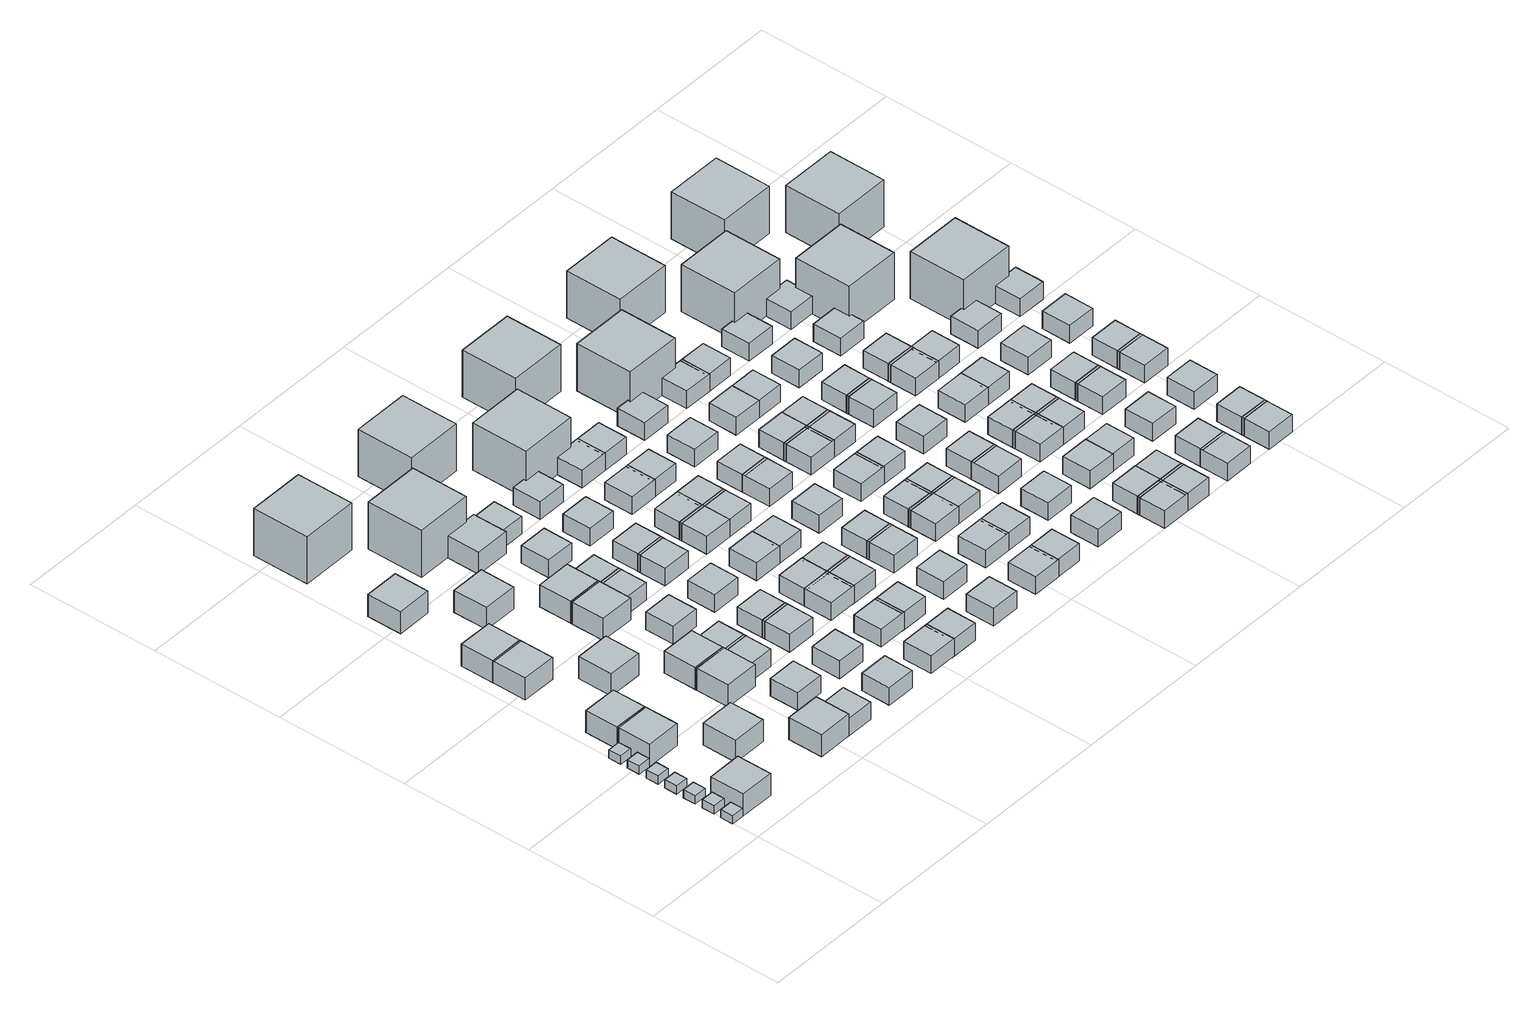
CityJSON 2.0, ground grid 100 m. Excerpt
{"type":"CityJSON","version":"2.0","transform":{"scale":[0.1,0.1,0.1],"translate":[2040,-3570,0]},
"CityObjects":{
"object1":{"type":"GenericCityObject","geometry":[{"type":"Solid","lod":"1","boundaries":[[[[0,1,2,3]],[[4,5,1,0]],[[5,6,2,1]],[[6,7,3,2]],[[7,4,0,3]],[[7,6,5,4]]]]}]},
"object2":{"type":"GenericCityObject","geometry":[{"type":"Solid","lod":"1","boundaries":[[[[8,9,10,11]],[[12,13,9,8]],[[13,14,10,9]],[[14,15,11,10]],[[15,12,8,11]],[[15,14,13,12]]]]}]},
"object3":{"type":"GenericCityObject","geometry":[{"type":"Solid","lod":"1","boundaries":[[[[16,17,18,19]],[[20,21,17,16]],[[21,22,18,17]],[[22,23,19,18]],[[23,20,16,19]],[[23,22,21,20]]]]}]},
"object4":{"type":"GenericCityObject","geometry":[{"type":"Solid","lod":"1","boundaries":[[[[24,25,26,27]],[[28,29,25,24]],[[29,30,26,25]],[[30,31,27,26]],[[31,28,24,27]],[[31,30,29,28]]]]}]},
"object5":{"type":"GenericCityObject","geometry":[{"type":"Solid","lod":"1","boundaries":[[[[32,33,34,35]],[[36,37,33,32]],[[37,38,34,33]],[[38,39,35,34]],[[39,36,32,35]],[[39,38,37,36]]]]}]},
"object6":{"type":"GenericCityObject","geometry":[{"type":"Solid","lod":"1","boundaries":[[[[40,41,42,43]],[[44,45,41,40]],[[45,46,42,41]],[[46,47,43,42]],[[47,44,40,43]],[[47,46,45,44]]]]}]},
"object7":{"type":"GenericCityObject","geometry":[{"type":"Solid","lod":"1","boundaries":[[[[48,49,50,51]],[[52,53,49,48]],[[53,54,50,49]],[[54,55,51,50]],[[55,52,48,51]],[[55,54,53,52]]]]}]},
"object8":{"type":"GenericCityObject","geometry":[{"type":"Solid","lod":"1","boundaries":[[[[56,57,58,59]],[[60,61,57,56]],[[61,62,58,57]],[[62,63,59,58]],[[63,60,56,59]],[[63,62,61,60]]]]}]},
"object9":{"type":"GenericCityObject","geometry":[{"type":"Solid","lod":"1","boundaries":[[[[64,65,66,67]],[[68,69,65,64]],[[69,70,66,65]],[[70,71,67,66]],[[71,68,64,67]],[[71,70,69,68]]]]}]},
"object10":{"type":"GenericCityObject","geometry":[{"type":"Solid","lod":"1","boundaries":[[[[72,73,74,75]],[[76,77,73,72]],[[77,78,74,73]],[[78,79,75,74]],[[79,76,72,75]],[[79,78,77,76]]]]}]},
"object11":{"type":"GenericCityObject","geometry":[{"type":"Solid","lod":"1","boundaries":[[[[80,81,82,83]],[[84,85,81,80]],[[85,86,82,81]],[[86,87,83,82]],[[87,84,80,83]],[[87,86,85,84]]]]}]},
"object12":{"type":"GenericCityObject","geometry":[{"type":"Solid","lod":"1","boundaries":[[[[88,89,90,91]],[[92,93,89,88]],[[93,94,90,89]],[[94,95,91,90]],[[95,92,88,91]],[[95,94,93,92]]]]}]},
"object13":{"type":"GenericCityObject","geometry":[{"type":"Solid","lod":"1","boundaries":[[[[96,97,98,99]],[[100,101,97,96]],[[101,102,98,97]],[[102,103,99,98]],[[103,100,96,99]],[[103,102,101,100]]]]}]},
"object14":{"type":"GenericCityObject","geometry":[{"type":"Solid","lod":"1","boundaries":[[[[104,105,106,107]],[[108,109,105,104]],[[109,110,106,105]],[[110,111,107,106]],[[111,108,104,107]],[[111,110,109,108]]]]}]},
"object15":{"type":"GenericCityObject","geometry":[{"type":"Solid","lod":"1","boundaries":[[[[112,113,114,115]],[[116,117,113,112]],[[117,118,114,113]],[[118,119,115,114]],[[119,116,112,115]],[[119,118,117,116]]]]}]},
"object16":{"type":"GenericCityObject","geometry":[{"type":"Solid","lod":"1","boundaries":[[[[120,121,122,123]],[[124,125,121,120]],[[125,126,122,121]],[[126,127,123,122]],[[127,124,120,123]],[[127,126,125,124]]]]}]},
"object17":{"type":"GenericCityObject","geometry":[{"type":"Solid","lod":"1","boundaries":[[[[128,129,130,131]],[[132,133,129,128]],[[133,134,130,129]],[[134,135,131,130]],[[135,132,128,131]],[[135,134,133,132]]]]}]},
"object18":{"type":"GenericCityObject","geometry":[{"type":"Solid","lod":"1","boundaries":[[[[136,137,138,139]],[[140,141,137,136]],[[141,142,138,137]],[[142,143,139,138]],[[143,140,136,139]],[[143,142,141,140]]]]}]},
"object19":{"type":"GenericCityObject","geometry":[{"type":"Solid","lod":"1","boundaries":[[[[144,145,146,147]],[[148,149,145,144]],[[149,150,146,145]],[[150,151,147,146]],[[151,148,144,147]],[[151,150,149,148]]]]}]},
"object20":{"type":"GenericCityObject","geometry":[{"type":"Solid","lod":"1","boundaries":[[[[152,153,154,155]],[[156,157,153,152]],[[157,158,154,153]],[[158,159,155,154]],[[159,156,152,155]],[[159,158,157,156]]]]}]},
"object21":{"type":"GenericCityObject","geometry":[{"type":"Solid","lod":"1","boundaries":[[[[160,161,162,163]],[[164,165,161,160]],[[165,166,162,161]],[[166,167,163,162]],[[167,164,160,163]],[[167,166,165,164]]]]}]},
"object22":{"type":"GenericCityObject","geometry":[{"type":"Solid","lod":"1","boundaries":[[[[168,169,170,171]],[[172,173,169,168]],[[173,174,170,169]],[[174,175,171,170]],[[175,172,168,171]],[[175,174,173,172]]]]}]},
"object23":{"type":"GenericCityObject","geometry":[{"type":"Solid","lod":"1","boundaries":[[[[176,177,178,179]],[[180,181,177,176]],[[181,182,178,177]],[[182,183,179,178]],[[183,180,176,179]],[[183,182,181,180]]]]}]},
"object24":{"type":"GenericCityObject","geometry":[{"type":"Solid","lod":"1","boundaries":[[[[184,185,186,187]],[[188,189,185,184]],[[189,190,186,185]],[[190,191,187,186]],[[191,188,184,187]],[[191,190,189,188]]]]}]},
"object25":{"type":"GenericCityObject","geometry":[{"type":"Solid","lod":"1","boundaries":[[[[192,193,194,195]],[[196,197,193,192]],[[197,198,194,193]],[[198,199,195,194]],[[199,196,192,195]],[[199,198,197,196]]]]}]},
"object26":{"type":"GenericCityObject","geometry":[{"type":"Solid","lod":"1","boundaries":[[[[200,201,202,203]],[[204,205,201,200]],[[205,206,202,201]],[[206,207,203,202]],[[207,204,200,203]],[[207,206,205,204]]]]}]},
"object27":{"type":"GenericCityObject","geometry":[{"type":"Solid","lod":"1","boundaries":[[[[208,209,210,211]],[[212,213,209,208]],[[213,214,210,209]],[[214,215,211,210]],[[215,212,208,211]],[[215,214,213,212]]]]}]},
"object28":{"type":"GenericCityObject","geometry":[{"type":"Solid","lod":"1","boundaries":[[[[216,217,218,219]],[[220,221,217,216]],[[221,222,218,217]],[[222,223,219,218]],[[223,220,216,219]],[[223,222,221,220]]]]}]},
"object29":{"type":"GenericCityObject","geometry":[{"type":"Solid","lod":"1","boundaries":[[[[224,225,226,227]],[[228,229,225,224]],[[229,230,226,225]],[[230,231,227,226]],[[231,228,224,227]],[[231,230,229,228]]]]}]},
"object30":{"type":"GenericCityObject","geometry":[{"type":"Solid","lod":"1","boundaries":[[[[232,233,234,235]],[[236,237,233,232]],[[237,238,234,233]],[[238,239,235,234]],[[239,236,232,235]],[[239,238,237,236]]]]}]},
"object31":{"type":"GenericCityObject","geometry":[{"type":"Solid","lod":"1","boundaries":[[[[240,241,242,243]],[[244,245,241,240]],[[245,246,242,241]],[[246,247,243,242]],[[247,244,240,243]],[[247,246,245,244]]]]}]},
"object32":{"type":"GenericCityObject","geometry":[{"type":"Solid","lod":"1","boundaries":[[[[248,249,250,251]],[[252,253,249,248]],[[253,254,250,249]],[[254,255,251,250]],[[255,252,248,251]],[[255,254,253,252]]]]}]},
"object33":{"type":"GenericCityObject","geometry":[{"type":"Solid","lod":"1","boundaries":[[[[256,257,258,259]],[[260,261,257,256]],[[261,262,258,257]],[[262,263,259,258]],[[263,260,256,259]],[[263,262,261,260]]]]}]},
"object34":{"type":"GenericCityObject","geometry":[{"type":"Solid","lod":"1","boundaries":[[[[264,265,266,267]],[[268,269,265,264]],[[269,270,266,265]],[[270,271,267,266]],[[271,268,264,267]],[[271,270,269,268]]]]}]},
"object35":{"type":"GenericCityObject","geometry":[{"type":"Solid","lod":"1","boundaries":[[[[272,273,274,275]],[[276,277,273,272]],[[277,278,274,273]],[[278,279,275,274]],[[279,276,272,275]],[[279,278,277,276]]]]}]},
"object36":{"type":"GenericCityObject","geometry":[{"type":"Solid","lod":"1","boundaries":[[[[280,281,282,283]],[[284,285,281,280]],[[285,286,282,281]],[[286,287,283,282]],[[287,284,280,283]],[[287,286,285,284]]]]}]},
"object37":{"type":"GenericCityObject","geometry":[{"type":"Solid","lod":"1","boundaries":[[[[288,289,290,291]],[[292,293,289,288]],[[293,294,290,289]],[[294,295,291,290]],[[295,292,288,291]],[[295,294,293,292]]]]}]},
"object38":{"type":"GenericCityObject","geometry":[{"type":"Solid","lod":"1","boundaries":[[[[296,297,298,299]],[[300,301,297,296]],[[301,302,298,297]],[[302,303,299,298]],[[303,300,296,299]],[[303,302,301,300]]]]}]},
"object39":{"type":"GenericCityObject","geometry":[{"type":"Solid","lod":"1","boundaries":[[[[304,305,306,307]],[[308,309,305,304]],[[309,310,306,305]],[[310,311,307,306]],[[311,308,304,307]],[[311,310,309,308]]]]}]},
"object40":{"type":"GenericCityObject","geometry":[{"type":"Solid","lod":"1","boundaries":[[[[312,313,314,315]],[[316,317,313,312]],[[317,318,314,313]],[[318,319,315,314]],[[319,316,312,315]],[[319,318,317,316]]]]}]},
"object41":{"type":"GenericCityObject","geometry":[{"type":"Solid","lod":"1","boundaries":[[[[320,321,322,323]],[[324,325,321,320]],[[325,326,322,321]],[[326,327,323,322]],[[327,324,320,323]],[[327,326,325,324]]]]}]},
"object42":{"type":"GenericCityObject","geometry":[{"type":"Solid","lod":"1","boundaries":[[[[328,329,330,331]],[[332,333,329,328]],[[333,334,330,329]],[[334,335,331,330]],[[335,332,328,331]],[[335,334,333,332]]]]}]},
"object43":{"type":"GenericCityObject","geometry":[{"type":"Solid","lod":"1","boundaries":[[[[336,337,338,339]],[[340,341,337,336]],[[341,342,338,337]],[[342,343,339,338]],[[343,340,336,339]],[[343,342,341,340]]]]}]},
"object44":{"type":"GenericCityObject","geometry":[{"type":"Solid","lod":"1","boundaries":[[[[344,345,346,347]],[[348,349,345,344]],[[349,350,346,345]],[[350,351,347,346]],[[351,348,344,347]],[[351,350,349,348]]]]}]},
"object45":{"type":"GenericCityObject","geometry":[{"type":"Solid","lod":"1","boundaries":[[[[352,353,354,355]],[[356,357,353,352]],[[357,358,354,353]],[[358,359,355,354]],[[359,356,352,355]],[[359,358,357,356]]]]}]},
"object46":{"type":"GenericCityObject","geometry":[{"type":"Solid","lod":"1","boundaries":[[[[360,361,362,363]],[[364,365,361,360]],[[365,366,362,361]],[[366,367,363,362]],[[367,364,360,363]],[[367,366,365,364]]]]}]},
"object47":{"type":"GenericCityObject","geometry":[{"type":"Solid","lod":"1","boundaries":[[[[368,369,370,371]],[[372,373,369,368]],[[373,374,370,369]],[[374,375,371,370]],[[375,372,368,371]],[[375,374,373,372]]]]}]},
"object48":{"type":"GenericCityObject","geometry":[{"type":"Solid","lod":"1","boundaries":[[[[376,377,378,379]],[[380,381,377,376]],[[381,382,378,377]],[[382,383,379,378]],[[383,380,376,379]],[[383,382,381,380]]]]}]},
"object49":{"type":"GenericCityObject","geometry":[{"type":"Solid","lod":"1","boundaries":[[[[384,385,386,387]],[[388,389,385,384]],[[389,390,386,385]],[[390,391,387,386]],[[391,388,384,387]],[[391,390,389,388]]]]}]},
"object50":{"type":"GenericCityObject","geometry":[{"type":"Solid","lod":"1","boundaries":[[[[392,393,394,395]],[[396,397,393,392]],[[397,398,394,393]],[[398,399,395,394]],[[399,396,392,395]],[[399,398,397,396]]]]}]},
"object51":{"type":"GenericCityObject","geometry":[{"type":"Solid","lod":"1","boundaries":[[[[400,401,402,403]],[[404,405,401,400]],[[405,406,402,401]],[[406,407,403,402]],[[407,404,400,403]],[[407,406,405,404]]]]}]},
"object52":{"type":"GenericCityObject","geometry":[{"type":"Solid","lod":"1","boundaries":[[[[408,409,410,411]],[[412,413,409,408]],[[413,414,410,409]],[[414,415,411,410]],[[415,412,408,411]],[[415,414,413,412]]]]}]},
"object53":{"type":"GenericCityObject","geometry":[{"type":"Solid","lod":"1","boundaries":[[[[416,417,418,419]],[[420,421,417,416]],[[421,422,418,417]],[[422,423,419,418]],[[423,420,416,419]],[[423,422,421,420]]]]}]},
"object54":{"type":"GenericCityObject","geometry":[{"type":"Solid","lod":"1","boundaries":[[[[424,425,426,427]],[[428,429,425,424]],[[429,430,426,425]],[[430,431,427,426]],[[431,428,424,427]],[[431,430,429,428]]]]}]},
"object55":{"type":"GenericCityObject","geometry":[{"type":"Solid","lod":"1","boundaries":[[[[432,433,434,435]],[[436,437,433,432]],[[437,438,434,433]],[[438,439,435,434]],[[439,436,432,435]],[[439,438,437,436]]]]}]},
"object56":{"type":"GenericCityObject","geometry":[{"type":"Solid","lod":"1","boundaries":[[[[440,441,442,443]],[[444,445,441,440]],[[445,446,442,441]],[[446,447,443,442]],[[447,444,440,443]],[[447,446,445,444]]]]}]},
"object57":{"type":"GenericCityObject","geometry":[{"type":"Solid","lod":"1","boundaries":[[[[448,449,450,451]],[[452,453,449,448]],[[453,454,450,449]],[[454,455,451,450]],[[455,452,448,451]],[[455,454,453,452]]]]}]},
"object58":{"type":"GenericCityObject","geometry":[{"type":"Solid","lod":"1","boundaries":[[[[456,457,458,459]],[[460,461,457,456]],[[461,462,458,457]],[[462,463,459,458]],[[463,460,456,459]],[[463,462,461,460]]]]}]},
"object59":{"type":"GenericCityObject","geometry":[{"type":"Solid","lod":"1","boundaries":[[[[464,465,466,467]],[[468,469,465,464]],[[469,470,466,465]],[[470,471,467,466]],[[471,468,464,467]],[[471,470,469,468]]]]}]},
"object60":{"type":"GenericCityObject","geometry":[{"type":"Solid","lod":"1","boundaries":[[[[472,473,474,475]],[[476,477,473,472]],[[477,478,474,473]],[[478,479,475,474]],[[479,476,472,475]],[[479,478,477,476]]]]}]},
"object61":{"type":"GenericCityObject","geometry":[{"type":"Solid","lod":"1","boundaries":[[[[480,481,482,483]],[[484,485,481,480]],[[485,486,482,481]],[[486,487,483,482]],[[487,484,480,483]],[[487,486,485,484]]]]}]},
"object62":{"type":"GenericCityObject","geometry":[{"type":"Solid","lod":"1","boundaries":[[[[488,489,490,491]],[[492,493,489,488]],[[493,494,490,489]],[[494,495,491,490]],[[495,492,488,491]],[[495,494,493,492]]]]}]},
"object63":{"type":"GenericCityObject","geometry":[{"type":"Solid","lod":"1","boundaries":[[[[496,497,498,499]],[[500,501,497,496]],[[501,502,498,497]],[[502,503,499,498]],[[503,500,496,499]],[[503,502,501,500]]]]}]},
"object64":{"type":"GenericCityObject","geometry":[{"type":"Solid","lod":"1","boundaries":[[[[504,505,506,507]],[[508,509,505,504]],[[509,510,506,505]],[[510,511,507,506]],[[511,508,504,507]],[[511,510,509,508]]]]}]},
"object65":{"type":"GenericCityObject","geometry":[{"type":"Solid","lod":"1","boundaries":[[[[512,513,514,515]],[[516,517,513,512]],[[517,518,514,513]],[[518,519,515,514]],[[519,516,512,515]],[[519,518,517,516]]]]}]},
"object66":{"type":"GenericCityObject","geometry":[{"type":"Solid","lod":"1","boundaries":[[[[520,521,522,523]],[[524,525,521,520]],[[525,526,522,521]],[[526,527,523,522]],[[527,524,520,523]],[[527,526,525,524]]]]}]},
"object67":{"type":"GenericCityObject","geometry":[{"type":"Solid","lod":"1","boundaries":[[[[528,529,530,531]],[[532,533,529,528]],[[533,534,530,529]],[[534,535,531,530]],[[535,532,528,531]],[[535,534,533,532]]]]}]},
"object68":{"type":"GenericCityObject","geometry":[{"type":"Solid","lod":"1","boundaries":[[[[536,537,538,539]],[[540,541,537,536]],[[541,542,538,537]],[[542,543,539,538]],[[543,540,536,539]],[[543,542,541,540]]]]}]},
"object69":{"type":"GenericCityObject","geometry":[{"type":"Solid","lod":"1","boundaries":[[[[544,545,546,547]],[[548,549,545,544]],[[549,550,546,545]],[[550,551,547,546]],[[551,548,544,547]],[[551,550,549,548]]]]}]},
"object70":{"type":"GenericCityObject","geometry":[{"type":"Solid","lod":"1","boundaries":[[[[552,553,554,555]],[[556,557,553,552]],[[557,558,554,553]],[[558,559,555,554]],[[559,556,552,555]],[[559,558,557,556]]]]}]},
"object71":{"type":"GenericCityObject","geometry":[{"type":"Solid","lod":"1","boundaries":[[[[560,561,562,563]],[[564,565,561,560]],[[565,566,562,561]],[[566,567,563,562]],[[567,564,560,563]],[[567,566,565,564]]]]}]},
"object72":{"type":"GenericCityObject","geometry":[{"type":"Solid","lod":"1","boundaries":[[[[568,569,570,571]],[[572,573,569,568]],[[573,574,570,569]],[[574,575,571,570]],[[575,572,568,571]],[[575,574,573,572]]]]}]},
"object73":{"type":"GenericCityObject","geometry":[{"type":"Solid","lod":"1","boundaries":[[[[576,577,578,579]],[[580,581,577,576]],[[581,582,578,577]],[[582,583,579,578]],[[583,580,576,579]],[[583,582,581,580]]]]}]},
"object74":{"type":"GenericCityObject","geometry":[{"type":"Solid","lod":"1","boundaries":[[[[584,585,586,587]],[[588,589,585,584]],[[589,590,586,585]],[[590,591,587,586]],[[591,588,584,587]],[[591,590,589,588]]]]}]},
"object75":{"type":"GenericCityObject","geometry":[{"type":"Solid","lod":"1","boundaries":[[[[592,593,594,595]],[[596,597,593,592]],[[597,598,594,593]],[[598,599,595,594]],[[599,596,592,595]],[[599,598,597,596]]]]}]},
"object76":{"type":"GenericCityObject","geometry":[{"type":"Solid","lod":"1","boundaries":[[[[600,601,602,603]],[[604,605,601,600]],[[605,606,602,601]],[[606,607,603,602]],[[607,604,600,603]],[[607,606,605,604]]]]}]},
"object77":{"type":"GenericCityObject","geometry":[{"type":"Solid","lod":"1","boundaries":[[[[608,609,610,611]],[[612,613,609,608]],[[613,614,610,609]],[[614,615,611,610]],[[615,612,608,611]],[[615,614,613,612]]]]}]},
"object78":{"type":"GenericCityObject","geometry":[{"type":"Solid","lod":"1","boundaries":[[[[616,617,618,619]],[[620,621,617,616]],[[621,622,618,617]],[[622,623,619,618]],[[623,620,616,619]],[[623,622,621,620]]]]}]},
"object79":{"type":"GenericCityObject","geometry":[{"type":"Solid","lod":"1","boundaries":[[[[624,625,626,627]],[[628,629,625,624]],[[629,630,626,625]],[[630,631,627,626]],[[631,628,624,627]],[[631,630,629,628]]]]}]},
"object80":{"type":"GenericCityObject","geometry":[{"type":"Solid","lod":"1","boundaries":[[[[632,633,634,635]],[[636,637,633,632]],[[637,638,634,633]],[[638,639,635,634]],[[639,636,632,635]],[[639,638,637,636]]]]}]},
"object81":{"type":"GenericCityObject","geometry":[{"type":"Solid","lod":"1","boundaries":[[[[640,641,642,643]],[[644,645,641,640]],[[645,646,642,641]],[[646,647,643,642]],[[647,644,640,643]],[[647,646,645,644]]]]}]},
"object82":{"type":"GenericCityObject","geometry":[{"type":"Solid","lod":"1","boundaries":[[[[648,649,650,651]],[[652,653,649,648]],[[653,654,650,649]],[[654,655,651,650]],[[655,652,648,651]],[[655,654,653,652]]]]}]},
"object83":{"type":"GenericCityObject","geometry":[{"type":"Solid","lod":"1","boundaries":[[[[656,657,658,659]],[[660,661,657,656]],[[661,662,658,657]],[[662,663,659,658]],[[663,660,656,659]],[[663,662,661,660]]]]}]},
"object84":{"type":"GenericCityObject","geometry":[{"type":"Solid","lod":"1","boundaries":[[[[664,665,666,667]],[[668,669,665,664]],[[669,670,666,665]],[[670,671,667,666]],[[671,668,664,667]],[[671,670,669,668]]]]}]},
"object85":{"type":"GenericCityObject","geometry":[{"type":"Solid","lod":"1","boundaries":[[[[672,673,674,675]],[[676,677,673,672]],[[677,678,674,673]],[[678,679,675,674]],[[679,676,672,675]],[[679,678,677,676]]]]}]},
"object86":{"type":"GenericCityObject","geometry":[{"type":"Solid","lod":"1","boundaries":[[[[680,681,682,683]],[[684,685,681,680]],[[685,686,682,681]],[[686,687,683,682]],[[687,684,680,683]],[[687,686,685,684]]]]}]},
"object87":{"type":"GenericCityObject","geometry":[{"type":"Solid","lod":"1","boundaries":[[[[688,689,690,691]],[[692,693,689,688]],[[693,694,690,689]],[[694,695,691,690]],[[695,692,688,691]],[[695,694,693,692]]]]}]},
"object88":{"type":"GenericCityObject","geometry":[{"type":"Solid","lod":"1","boundaries":[[[[696,697,698,699]],[[700,701,697,696]],[[701,702,698,697]],[[702,703,699,698]],[[703,700,696,699]],[[703,702,701,700]]]]}]},
"object89":{"type":"GenericCityObject","geometry":[{"type":"Solid","lod":"1","boundaries":[[[[704,705,706,707]],[[708,709,705,704]],[[709,710,706,705]],[[710,711,707,706]],[[711,708,704,707]],[[711,710,709,708]]]]}]},
"object90":{"type":"GenericCityObject","geometry":[{"type":"Solid","lod":"1","boundaries":[[[[712,713,714,715]],[[716,717,713,712]],[[717,718,714,713]],[[718,719,715,714]],[[719,716,712,715]],[[719,718,717,716]]]]}]},
"object91":{"type":"GenericCityObject","geometry":[{"type":"Solid","lod":"1","boundaries":[[[[720,721,722,723]],[[724,725,721,720]],[[725,726,722,721]],[[726,727,723,722]],[[727,724,720,723]],[[727,726,725,724]]]]}]},
"object92":{"type":"GenericCityObject","geometry":[{"type":"Solid","lod":"1","boundaries":[[[[728,729,730,731]],[[732,733,729,728]],[[733,734,730,729]],[[734,735,731,730]],[[735,732,728,731]],[[735,734,733,732]]]]}]},
"object93":{"type":"GenericCityObject","geometry":[{"type":"Solid","lod":"1","boundaries":[[[[736,737,738,739]],[[740,741,737,736]],[[741,742,738,737]],[[742,743,739,738]],[[743,740,736,739]],[[743,742,741,740]]]]}]},
"object94":{"type":"GenericCityObject","geometry":[{"type":"Solid","lod":"1","boundaries":[[[[744,745,746,747]],[[748,749,745,744]],[[749,750,746,745]],[[750,751,747,746]],[[751,748,744,747]],[[751,750,749,748]]]]}]},
"object95":{"type":"GenericCityObject","geometry":[{"type":"Solid","lod":"1","boundaries":[[[[752,753,754,755]],[[756,757,753,752]],[[757,758,754,753]],[[758,759,755,754]],[[759,756,752,755]],[[759,758,757,756]]]]}]},
"object96":{"type":"GenericCityObject","geometry":[{"type":"Solid","lod":"1","boundaries":[[[[760,761,762,763]],[[764,765,761,760]],[[765,766,762,761]],[[766,767,763,762]],[[767,764,760,763]],[[767,766,765,764]]]]}]},
"object97":{"type":"GenericCityObject","geometry":[{"type":"Solid","lod":"1","boundaries":[[[[768,769,770,771]],[[772,773,769,768]],[[773,774,770,769]],[[774,775,771,770]],[[775,772,768,771]],[[775,774,773,772]]]]}]},
"object98":{"type":"GenericCityObject","geometry":[{"type":"Solid","lod":"1","boundaries":[[[[776,777,778,779]],[[780,781,777,776]],[[781,782,778,777]],[[782,783,779,778]],[[783,780,776,779]],[[783,782,781,780]]]]}]},
"object99":{"type":"GenericCityObject","geometry":[{"type":"Solid","lod":"1","boundaries":[[[[784,785,786,787]],[[788,789,785,784]],[[789,790,786,785]],[[790,791,787,786]],[[791,788,784,787]],[[791,790,789,788]]]]}]},
"object100":{"type":"GenericCityObject","geometry":[{"type":"Solid","lod":"1","boundaries":[[[[792,793,794,795]],[[796,797,793,792]],[[797,798,794,793]],[[798,799,795,794]],[[799,796,792,795]],[[799,798,797,796]]]]}]},
"object101":{"type":"GenericCityObject","geometry":[{"type":"Solid","lod":"1","boundaries":[[[[800,801,802,803]],[[804,805,801,800]],[[805,806,802,801]],[[806,807,803,802]],[[807,804,800,803]],[[807,806,805,804]]]]}]},
"object102":{"type":"GenericCityObject","geometry":[{"type":"Solid","lod":"1","boundaries":[[[[808,809,810,811]],[[812,813,809,808]],[[813,814,810,809]],[[814,815,811,810]],[[815,812,808,811]],[[815,814,813,812]]]]}]},
"object103":{"type":"GenericCityObject","geometry":[{"type":"Solid","lod":"1","boundaries":[[[[816,817,818,819]],[[820,821,817,816]],[[821,822,818,817]],[[822,823,819,818]],[[823,820,816,819]],[[823,822,821,820]]]]}]},
"object104":{"type":"GenericCityObject","geometry":[{"type":"Solid","lod":"1","boundaries":[[[[824,825,826,827]],[[828,829,825,824]],[[829,830,826,825]],[[830,831,827,826]],[[831,828,824,827]],[[831,830,829,828]]]]}]},
"object105":{"type":"GenericCityObject","geometry":[{"type":"Solid","lod":"1","boundaries":[[[[832,833,834,835]],[[836,837,833,832]],[[837,838,834,833]],[[838,839,835,834]],[[839,836,832,835]],[[839,838,837,836]]]]}]},
"object106":{"type":"GenericCityObject","geometry":[{"type":"Solid","lod":"1","boundaries":[[[[840,841,842,843]],[[844,845,841,840]],[[845,846,842,841]],[[846,847,843,842]],[[847,844,840,843]],[[847,846,845,844]]]]}]},
"object107":{"type":"GenericCityObject","geometry":[{"type":"Solid","lod":"1","boundaries":[[[[848,849,850,851]],[[852,853,849,848]],[[853,854,850,849]],[[854,855,851,850]],[[855,852,848,851]],[[855,854,853,852]]]]}]},
"object108":{"type":"GenericCityObject","geometry":[{"type":"Solid","lod":"1","boundaries":[[[[856,857,858,859]],[[860,861,857,856]],[[861,862,858,857]],[[862,863,859,858]],[[863,860,856,859]],[[863,862,861,860]]]]}]},
"object109":{"type":"GenericCityObject","geometry":[{"type":"Solid","lod":"1","boundaries":[[[[864,865,866,867]],[[868,869,865,864]],[[869,870,866,865]],[[870,871,867,866]],[[871,868,864,867]],[[871,870,869,868]]]]}]},
"object110":{"type":"GenericCityObject","geometry":[{"type":"Solid","lod":"1","boundaries":[[[[872,873,874,875]],[[876,877,873,872]],[[877,878,874,873]],[[878,879,875,874]],[[879,876,872,875]],[[879,878,877,876]]]]}]},
"object111":{"type":"GenericCityObject","geometry":[{"type":"Solid","lod":"1","boundaries":[[[[880,881,882,883]],[[884,885,881,880]],[[885,886,882,881]],[[886,887,883,882]],[[887,884,880,883]],[[887,886,885,884]]]]}]},
"object112":{"type":"GenericCityObject","geometry":[{"type":"Solid","lod":"1","boundaries":[[[[888,889,890,891]],[[892,893,889,888]],[[893,894,890,889]],[[894,895,891,890]],[[895,892,888,891]],[[895,894,893,892]]]]}]},
"object113":{"type":"GenericCityObject","geometry":[{"type":"Solid","lod":"1","boundaries":[[[[896,897,898,899]],[[900,901,897,896]],[[901,902,898,897]],[[902,903,899,898]],[[903,900,896,899]],[[903,902,901,900]]]]}]},
"object114":{"type":"GenericCityObject","geometry":[{"type":"Solid","lod":"1","boundaries":[[[[904,905,906,907]],[[908,909,905,904]],[[909,910,906,905]],[[910,911,907,906]],[[911,908,904,907]],[[911,910,909,908]]]]}]},
"object115":{"type":"GenericCityObject","geometry":[{"type":"Solid","lod":"1","boundaries":[[[[912,913,914,915]],[[916,917,913,912]],[[917,918,914,913]],[[918,919,915,914]],[[919,916,912,915]],[[919,918,917,916]]]]}]},
"object116":{"type":"GenericCityObject","geometry":[{"type":"Solid","lod":"1","boundaries":[[[[920,921,922,923]],[[924,925,921,920]],[[925,926,922,921]],[[926,927,923,922]],[[927,924,920,923]],[[927,926,925,924]]]]}]},
"object117":{"type":"GenericCityObject","geometry":[{"type":"Solid","lod":"1","boundaries":[[[[928,929,930,931]],[[932,933,929,928]],[[933,934,930,929]],[[934,935,931,930]],[[935,932,928,931]],[[935,934,933,932]]]]}]},
"object118":{"type":"GenericCityObject","geometry":[{"type":"Solid","lod":"1","boundaries":[[[[936,937,938,939]],[[940,941,937,936]],[[941,942,938,937]],[[942,943,939,938]],[[943,940,936,939]],[[943,942,941,940]]]]}]},
"object119":{"type":"GenericCityObject","geometry":[{"type":"Solid","lod":"1","boundaries":[[[[944,945,946,947]],[[948,949,945,944]],[[949,950,946,945]],[[950,951,947,946]],[[951,948,944,947]],[[951,950,949,948]]]]}]},
"object120":{"type":"GenericCityObject","geometry":[{"type":"Solid","lod":"1","boundaries":[[[[952,953,954,955]],[[956,957,953,952]],[[957,958,954,953]],[[958,959,955,954]],[[959,956,952,955]],[[959,958,957,956]]]]}]},
"object121":{"type":"GenericCityObject","geometry":[{"type":"Solid","lod":"1","boundaries":[[[[960,961,962,963]],[[964,965,961,960]],[[965,966,962,961]],[[966,967,963,962]],[[967,964,960,963]],[[967,966,965,964]]]]}]},
"object122":{"type":"GenericCityObject","geometry":[{"type":"Solid","lod":"1","boundaries":[[[[968,969,970,971]],[[972,973,969,968]],[[973,974,970,969]],[[974,975,971,970]],[[975,972,968,971]],[[975,974,973,972]]]]}]},
"object123":{"type":"GenericCityObject","geometry":[{"type":"Solid","lod":"1","boundaries":[[[[976,977,978,979]],[[980,981,977,976]],[[981,982,978,977]],[[982,983,979,978]],[[983,980,976,979]],[[983,982,981,980]]]]}]},
"object124":{"type":"GenericCityObject","geometry":[{"type":"Solid","lod":"1","boundaries":[[[[984,985,986,987]],[[988,989,985,984]],[[989,990,986,985]],[[990,991,987,986]],[[991,988,984,987]],[[991,990,989,988]]]]}]},
"object125":{"type":"GenericCityObject","geometry":[{"type":"Solid","lod":"1","boundaries":[[[[992,993,994,995]],[[996,997,993,992]],[[997,998,994,993]],[[998,999,995,994]],[[999,996,992,995]],[[999,998,997,996]]]]}]},
"object126":{"type":"GenericCityObject","geometry":[{"type":"Solid","lod":"1","boundaries":[[[[1000,1001,1002,1003]],[[1004,1005,1001,1000]],[[1005,1006,1002,1001]],[[1006,1007,1003,1002]],[[1007,1004,1000,1003]],[[1007,1006,1005,1004]]]]}]},
"object127":{"type":"GenericCityObject","geometry":[{"type":"Solid","lod":"1","boundaries":[[[[1008,1009,1010,1011]],[[1012,1013,1009,1008]],[[1013,1014,1010,1009]],[[1014,1015,1011,1010]],[[1015,1012,1008,1011]],[[1015,1014,1013,1012]]]]}]},
"object128":{"type":"GenericCityObject","geometry":[{"type":"Solid","lod":"1","boundaries":[[[[1016,1017,1018,1019]],[[1020,1021,1017,1016]],[[1021,1022,1018,1017]],[[1022,1023,1019,1018]],[[1023,1020,1016,1019]],[[1023,1022,1021,1020]]]]}]},
"object129":{"type":"GenericCityObject","geometry":[{"type":"Solid","lod":"1","boundaries":[[[[1024,1025,1026,1027]],[[1028,1029,1025,1024]],[[1029,1030,1026,1025]],[[1030,1031,1027,1026]],[[1031,1028,1024,1027]],[[1031,1030,1029,1028]]]]}]},
"object130":{"type":"GenericCityObject","geometry":[{"type":"Solid","lod":"1","boundaries":[[[[1032,1033,1034,1035]],[[1036,1037,1033,1032]],[[1037,1038,1034,1033]],[[1038,1039,1035,1034]],[[1039,1036,1032,1035]],[[1039,1038,1037,1036]]]]}]},
"object131":{"type":"GenericCityObject","geometry":[{"type":"Solid","lod":"1","boundaries":[[[[1040,1041,1042,1043]],[[1044,1045,1041,1040]],[[1045,1046,1042,1041]],[[1046,1047,1043,1042]],[[1047,1044,1040,1043]],[[1047,1046,1045,1044]]]]}]},
"object132":{"type":"GenericCityObject","geometry":[{"type":"Solid","lod":"1","boundaries":[[[[1048,1049,1050,1051]],[[1052,1053,1049,1048]],[[1053,1054,1050,1049]],[[1054,1055,1051,1050]],[[1055,1052,1048,1051]],[[1055,1054,1053,1052]]]]}]},
"object133":{"type":"GenericCityObject","geometry":[{"type":"Solid","lod":"1","boundaries":[[[[1056,1057,1058,1059]],[[1060,1061,1057,1056]],[[1061,1062,1058,1057]],[[1062,1063,1059,1058]],[[1063,1060,1056,1059]],[[1063,1062,1061,1060]]]]}]},
"object134":{"type":"GenericCityObject","geometry":[{"type":"Solid","lod":"1","boundaries":[[[[1064,1065,1066,1067]],[[1068,1069,1065,1064]],[[1069,1070,1066,1065]],[[1070,1071,1067,1066]],[[1071,1068,1064,1067]],[[1071,1070,1069,1068]]]]}]},
"object135":{"type":"GenericCityObject","geometry":[{"type":"Solid","lod":"1","boundaries":[[[[1072,1073,1074,1075]],[[1076,1077,1073,1072]],[[1077,1078,1074,1073]],[[1078,1079,1075,1074]],[[1079,1076,1072,1075]],[[1079,1078,1077,1076]]]]}]},
"object136":{"type":"GenericCityObject","geometry":[{"type":"Solid","lod":"1","boundaries":[[[[1080,1081,1082,1083]],[[1084,1085,1081,1080]],[[1085,1086,1082,1081]],[[1086,1087,1083,1082]],[[1087,1084,1080,1083]],[[1087,1086,1085,1084]]]]}]},
"object137":{"type":"GenericCityObject","geometry":[{"type":"Solid","lod":"1","boundaries":[[[[1088,1089,1090,1091]],[[1092,1093,1089,1088]],[[1093,1094,1090,1089]],[[1094,1095,1091,1090]],[[1095,1092,1088,1091]],[[1095,1094,1093,1092]]]]}]}
},
"vertices":[
[0,200,0],[96,200,0],[96,296,0],[0,296,0],[0,200,65],[96,200,65],[96,296,65],[0,296,65],
[0,350,0],[96,350,0],[96,446,0],[0,446,0],[0,350,65],[96,350,65],[96,446,65],[0,446,65],
[0,500,0],[96,500,0],[96,596,0],[0,596,0],[0,500,65],[96,500,65],[96,596,65],[0,596,65],
[0,650,0],[96,650,0],[96,746,0],[0,746,0],[0,650,65],[96,650,65],[96,746,65],[0,746,65],
[0,800,0],[96,800,0],[96,896,0],[0,896,0],[0,800,65],[96,800,65],[96,896,65],[0,896,65],
[100,200,0],[362,200,0],[362,462,0],[100,462,0],[100,200,175],[362,200,175],[362,462,175],[100,462,175],
[0,950,0],[96,950,0],[96,1046,0],[0,1046,0],[0,950,65],[96,950,65],[96,1046,65],[0,1046,65],
[0,1100,0],[96,1100,0],[96,1196,0],[0,1196,0],[0,1100,65],[96,1100,65],[96,1196,65],[0,1196,65],
[100,950,0],[362,950,0],[362,1212,0],[100,1212,0],[100,950,175],[362,950,175],[362,1212,175],[100,1212,175],
[100,1200,0],[362,1200,0],[362,1462,0],[100,1462,0],[100,1200,175],[362,1200,175],[362,1462,175],[100,1462,175],
[470,570,0],[732,570,0],[732,832,0],[470,832,0],[470,570,175],[732,570,175],[732,832,175],[470,832,175],
[100,1950,0],[362,1950,0],[362,2212,0],[100,2212,0],[100,1950,175],[362,1950,175],[362,2212,175],[100,2212,175],
[100,2200,0],[362,2200,0],[362,2462,0],[100,2462,0],[100,2200,175],[362,2200,175],[362,2462,175],[100,2462,175],
[850,200,0],[1112,200,0],[1112,462,0],[850,462,0],[850,200,175],[1112,200,175],[1112,462,175],[850,462,175],
[470,1570,0],[732,1570,0],[732,1832,0],[470,1832,0],[470,1570,175],[732,1570,175],[732,1832,175],[470,1832,175],
[100,2950,0],[362,2950,0],[362,3212,0],[100,3212,0],[100,2950,175],[362,2950,175],[362,3212,175],[100,3212,175],
[1100,200,0],[1320,200,0],[1320,420,0],[1100,420,0],[1100,200,140],[1320,200,140],[1320,420,140],[1100,420,140],
[850,950,0],[1112,950,0],[1112,1212,0],[850,1212,0],[850,950,175],[1112,950,175],[1112,1212,175],[850,1212,175],
[850,1200,0],[1112,1200,0],[1112,1462,0],[850,1462,0],[850,1200,175],[1112,1200,175],[1112,1462,175],[850,1462,175],
[470,2570,0],[732,2570,0],[732,2832,0],[470,2832,0],[470,2570,175],[732,2570,175],[732,2832,175],[470,2832,175],
[1100,600,0],[1320,600,0],[1320,820,0],[1100,820,0],[1100,600,140],[1320,600,140],[1320,820,140],[1100,820,140],
[100,3700,0],[529,3700,0],[529,4129,0],[100,4129,0],[100,3700,375],[529,3700,375],[529,4129,375],[100,4129,375],
[1100,1000,0],[1320,1000,0],[1320,1220,0],[1100,1220,0],[1100,1000,140],[1320,1000,140],[1320,1220,140],[1100,1220,140],
[1100,1200,0],[1320,1200,0],[1320,1420,0],[1100,1420,0],[1100,1200,140],[1320,1200,140],[1320,1420,140],[1100,1420,140],
[850,1950,0],[1112,1950,0],[1112,2212,0],[850,2212,0],[850,1950,175],[1112,1950,175],[1112,2212,175],[850,2212,175],
[850,2200,0],[1112,2200,0],[1112,2462,0],[850,2462,0],[850,2200,175],[1112,2200,175],[1112,2462,175],[850,2462,175],
[1500,200,0],[1720,200,0],[1720,420,0],[1500,420,0],[1500,200,140],[1720,200,140],[1720,420,140],[1500,420,140],
[1100,1600,0],[1320,1600,0],[1320,1820,0],[1100,1820,0],[1100,1600,140],[1320,1600,140],[1320,1820,140],[1100,1820,140],
[1500,600,0],[1720,600,0],[1720,820,0],[1500,820,0],[1500,600,140],[1720,600,140],[1720,820,140],[1500,820,140],
[600,3200,0],[1029,3200,0],[1029,3629,0],[600,3629,0],[600,3200,375],[1029,3200,375],[1029,3629,375],[600,3629,375],
[1100,2000,0],[1320,2000,0],[1320,2220,0],[1100,2220,0],[1100,2000,140],[1320,2000,140],[1320,2220,140],[1100,2220,140],
[1100,2200,0],[1320,2200,0],[1320,2420,0],[1100,2420,0],[1100,2200,140],[1320,2200,140],[1320,2420,140],[1100,2420,140],
[850,2950,0],[1112,2950,0],[1112,3212,0],[850,3212,0],[850,2950,175],[1112,2950,175],[1112,3212,175],[850,3212,175],
[1500,1000,0],[1720,1000,0],[1720,1220,0],[1500,1220,0],[1500,1000,140],[1720,1000,140],[1720,1220,140],[1500,1220,140],
[1500,1200,0],[1720,1200,0],[1720,1420,0],[1500,1420,0],[1500,1200,140],[1720,1200,140],[1720,1420,140],[1500,1420,140],
[1100,2600,0],[1320,2600,0],[1320,2820,0],[1100,2820,0],[1100,2600,140],[1320,2600,140],[1320,2820,140],[1100,2820,140],
[1900,200,0],[2120,200,0],[2120,420,0],[1900,420,0],[1900,200,140],[2120,200,140],[2120,420,140],[1900,420,140],
[1500,1600,0],[1720,1600,0],[1720,1820,0],[1500,1820,0],[1500,1600,140],[1720,1600,140],[1720,1820,140],[1500,1820,140],
[1100,3000,0],[1320,3000,0],[1320,3220,0],[1100,3220,0],[1100,3000,140],[1320,3000,140],[1320,3220,140],[1100,3220,140],
[1900,600,0],[2120,600,0],[2120,820,0],[1900,820,0],[1900,600,140],[2120,600,140],[2120,820,140],[1900,820,140],
[1500,2000,0],[1720,2000,0],[1720,2220,0],[1500,2220,0],[1500,2000,140],[1720,2000,140],[1720,2220,140],[1500,2220,140],
[2100,200,0],[2320,200,0],[2320,420,0],[2100,420,0],[2100,200,140],[2320,200,140],[2320,420,140],[2100,420,140],
[1500,2200,0],[1720,2200,0],[1720,2420,0],[1500,2420,0],[1500,2200,140],[1720,2200,140],[1720,2420,140],[1500,2420,140],
[1900,1000,0],[2120,1000,0],[2120,1220,0],[1900,1220,0],[1900,1000,140],[2120,1000,140],[2120,1220,140],[1900,1220,140],
[1900,1200,0],[2120,1200,0],[2120,1420,0],[1900,1420,0],[1900,1200,140],[2120,1200,140],[2120,1420,140],[1900,1420,140],
[2100,600,0],[2320,600,0],[2320,820,0],[2100,820,0],[2100,600,140],[2320,600,140],[2320,820,140],[2100,820,140],
[1500,2600,0],[1720,2600,0],[1720,2820,0],[1500,2820,0],[1500,2600,140],[1720,2600,140],[1720,2820,140],[1500,2820,140],
[1100,3700,0],[1529,3700,0],[1529,4129,0],[1100,4129,0],[1100,3700,375],[1529,3700,375],[1529,4129,375],[1100,4129,375],
[1900,1600,0],[2120,1600,0],[2120,1820,0],[1900,1820,0],[1900,1600,140],[2120,1600,140],[2120,1820,140],[1900,1820,140],
[2100,1000,0],[2320,1000,0],[2320,1220,0],[2100,1220,0],[2100,1000,140],[2320,1000,140],[2320,1220,140],[2100,1220,140],
[1500,3000,0],[1720,3000,0],[1720,3220,0],[1500,3220,0],[1500,3000,140],[1720,3000,140],[1720,3220,140],[1500,3220,140],
[2100,1200,0],[2320,1200,0],[2320,1420,0],[2100,1420,0],[2100,1200,140],[2320,1200,140],[2320,1420,140],[2100,1420,140],
[1900,2000,0],[2120,2000,0],[2120,2220,0],[1900,2220,0],[1900,2000,140],[2120,2000,140],[2120,2220,140],[1900,2220,140],
[2500,200,0],[2720,200,0],[2720,420,0],[2500,420,0],[2500,200,140],[2720,200,140],[2720,420,140],[2500,420,140],
[1900,2200,0],[2120,2200,0],[2120,2420,0],[1900,2420,0],[1900,2200,140],[2120,2200,140],[2120,2420,140],[1900,2420,140],
[2100,1600,0],[2320,1600,0],[2320,1820,0],[2100,1820,0],[2100,1600,140],[2320,1600,140],[2320,1820,140],[2100,1820,140],
[2500,600,0],[2720,600,0],[2720,820,0],[2500,820,0],[2500,600,140],[2720,600,140],[2720,820,140],[2500,820,140],
[1900,2600,0],[2120,2600,0],[2120,2820,0],[1900,2820,0],[1900,2600,140],[2120,2600,140],[2120,2820,140],[1900,2820,140],
[1600,3200,0],[2029,3200,0],[2029,3629,0],[1600,3629,0],[1600,3200,375],[2029,3200,375],[2029,3629,375],[1600,3629,375],
[2100,2000,0],[2320,2000,0],[2320,2220,0],[2100,2220,0],[2100,2000,140],[2320,2000,140],[2320,2220,140],[2100,2220,140],
[2100,2200,0],[2320,2200,0],[2320,2420,0],[2100,2420,0],[2100,2200,140],[2320,2200,140],[2320,2420,140],[2100,2420,140],
[2500,1000,0],[2720,1000,0],[2720,1220,0],[2500,1220,0],[2500,1000,140],[2720,1000,140],[2720,1220,140],[2500,1220,140],
[1900,3000,0],[2120,3000,0],[2120,3220,0],[1900,3220,0],[1900,3000,140],[2120,3000,140],[2120,3220,140],[1900,3220,140],
[2500,1200,0],[2720,1200,0],[2720,1420,0],[2500,1420,0],[2500,1200,140],[2720,1200,140],[2720,1420,140],[2500,1420,140],
[2100,2600,0],[2320,2600,0],[2320,2820,0],[2100,2820,0],[2100,2600,140],[2320,2600,140],[2320,2820,140],[2100,2820,140],
[2900,200,0],[3120,200,0],[3120,420,0],[2900,420,0],[2900,200,140],[3120,200,140],[3120,420,140],[2900,420,140],
[2500,1600,0],[2720,1600,0],[2720,1820,0],[2500,1820,0],[2500,1600,140],[2720,1600,140],[2720,1820,140],[2500,1820,140],
[2100,3000,0],[2320,3000,0],[2320,3220,0],[2100,3220,0],[2100,3000,140],[2320,3000,140],[2320,3220,140],[2100,3220,140],
[2900,600,0],[3120,600,0],[3120,820,0],[2900,820,0],[2900,600,140],[3120,600,140],[3120,820,140],[2900,820,140],
[2500,2000,0],[2720,2000,0],[2720,2220,0],[2500,2220,0],[2500,2000,140],[2720,2000,140],[2720,2220,140],[2500,2220,140],
[3100,200,0],[3320,200,0],[3320,420,0],[3100,420,0],[3100,200,140],[3320,200,140],[3320,420,140],[3100,420,140],
[2500,2200,0],[2720,2200,0],[2720,2420,0],[2500,2420,0],[2500,2200,140],[2720,2200,140],[2720,2420,140],[2500,2420,140],
[2900,1000,0],[3120,1000,0],[3120,1220,0],[2900,1220,0],[2900,1000,140],[3120,1000,140],[3120,1220,140],[2900,1220,140],
[2900,1200,0],[3120,1200,0],[3120,1420,0],[2900,1420,0],[2900,1200,140],[3120,1200,140],[3120,1420,140],[2900,1420,140],
[3100,600,0],[3320,600,0],[3320,820,0],[3100,820,0],[3100,600,140],[3320,600,140],[3320,820,140],[3100,820,140],
[2500,2600,0],[2720,2600,0],[2720,2820,0],[2500,2820,0],[2500,2600,140],[2720,2600,140],[2720,2820,140],[2500,2820,140],
[2100,3700,0],[2529,3700,0],[2529,4129,0],[2100,4129,0],[2100,3700,375],[2529,3700,375],[2529,4129,375],[2100,4129,375],
[2900,1600,0],[3120,1600,0],[3120,1820,0],[2900,1820,0],[2900,1600,140],[3120,1600,140],[3120,1820,140],[2900,1820,140],
[3100,1000,0],[3320,1000,0],[3320,1220,0],[3100,1220,0],[3100,1000,140],[3320,1000,140],[3320,1220,140],[3100,1220,140],
[2500,3000,0],[2720,3000,0],[2720,3220,0],[2500,3220,0],[2500,3000,140],[2720,3000,140],[2720,3220,140],[2500,3220,140],
[3100,1200,0],[3320,1200,0],[3320,1420,0],[3100,1420,0],[3100,1200,140],[3320,1200,140],[3320,1420,140],[3100,1420,140],
[2900,2000,0],[3120,2000,0],[3120,2220,0],[2900,2220,0],[2900,2000,140],[3120,2000,140],[3120,2220,140],[2900,2220,140],
[3500,200,0],[3720,200,0],[3720,420,0],[3500,420,0],[3500,200,140],[3720,200,140],[3720,420,140],[3500,420,140],
[2900,2200,0],[3120,2200,0],[3120,2420,0],[2900,2420,0],[2900,2200,140],[3120,2200,140],[3120,2420,140],[2900,2420,140],
[3100,1600,0],[3320,1600,0],[3320,1820,0],[3100,1820,0],[3100,1600,140],[3320,1600,140],[3320,1820,140],[3100,1820,140],
[3500,600,0],[3720,600,0],[3720,820,0],[3500,820,0],[3500,600,140],[3720,600,140],[3720,820,140],[3500,820,140],
[2900,2600,0],[3120,2600,0],[3120,2820,0],[2900,2820,0],[2900,2600,140],[3120,2600,140],[3120,2820,140],[2900,2820,140],
[2600,3200,0],[3029,3200,0],[3029,3629,0],[2600,3629,0],[2600,3200,375],[3029,3200,375],[3029,3629,375],[2600,3629,375],
[3100,2000,0],[3320,2000,0],[3320,2220,0],[3100,2220,0],[3100,2000,140],[3320,2000,140],[3320,2220,140],[3100,2220,140],
[3100,2200,0],[3320,2200,0],[3320,2420,0],[3100,2420,0],[3100,2200,140],[3320,2200,140],[3320,2420,140],[3100,2420,140],
[3500,1000,0],[3720,1000,0],[3720,1220,0],[3500,1220,0],[3500,1000,140],[3720,1000,140],[3720,1220,140],[3500,1220,140],
[2900,3000,0],[3120,3000,0],[3120,3220,0],[2900,3220,0],[2900,3000,140],[3120,3000,140],[3120,3220,140],[2900,3220,140],
[3500,1200,0],[3720,1200,0],[3720,1420,0],[3500,1420,0],[3500,1200,140],[3720,1200,140],[3720,1420,140],[3500,1420,140],
[3100,2600,0],[3320,2600,0],[3320,2820,0],[3100,2820,0],[3100,2600,140],[3320,2600,140],[3320,2820,140],[3100,2820,140],
[3900,0,0],[4120,0,0],[4120,220,0],[3900,220,0],[3900,0,140],[4120,0,140],[4120,220,140],[3900,220,140],
[3900,200,0],[4120,200,0],[4120,420,0],[3900,420,0],[3900,200,140],[4120,200,140],[4120,420,140],[3900,420,140],
[3500,1600,0],[3720,1600,0],[3720,1820,0],[3500,1820,0],[3500,1600,140],[3720,1600,140],[3720,1820,140],[3500,1820,140],
[3100,3000,0],[3320,3000,0],[3320,3220,0],[3100,3220,0],[3100,3000,140],[3320,3000,140],[3320,3220,140],[3100,3220,140],
[3900,600,0],[4120,600,0],[4120,820,0],[3900,820,0],[3900,600,140],[4120,600,140],[4120,820,140],[3900,820,140],
[4100,0,0],[4320,0,0],[4320,220,0],[4100,220,0],[4100,0,140],[4320,0,140],[4320,220,140],[4100,220,140],
[3500,2000,0],[3720,2000,0],[3720,2220,0],[3500,2220,0],[3500,2000,140],[3720,2000,140],[3720,2220,140],[3500,2220,140],
[4100,200,0],[4320,200,0],[4320,420,0],[4100,420,0],[4100,200,140],[4320,200,140],[4320,420,140],[4100,420,140],
[3500,2200,0],[3720,2200,0],[3720,2420,0],[3500,2420,0],[3500,2200,140],[3720,2200,140],[3720,2420,140],[3500,2420,140],
[3900,1000,0],[4120,1000,0],[4120,1220,0],[3900,1220,0],[3900,1000,140],[4120,1000,140],[4120,1220,140],[3900,1220,140],
[3900,1200,0],[4120,1200,0],[4120,1420,0],[3900,1420,0],[3900,1200,140],[4120,1200,140],[4120,1420,140],[3900,1420,140],
[4100,600,0],[4320,600,0],[4320,820,0],[4100,820,0],[4100,600,140],[4320,600,140],[4320,820,140],[4100,820,140],
[3500,2600,0],[3720,2600,0],[3720,2820,0],[3500,2820,0],[3500,2600,140],[3720,2600,140],[3720,2820,140],[3500,2820,140],
[3100,3700,0],[3529,3700,0],[3529,4129,0],[3100,4129,0],[3100,3700,375],[3529,3700,375],[3529,4129,375],[3100,4129,375],
[3900,1600,0],[4120,1600,0],[4120,1820,0],[3900,1820,0],[3900,1600,140],[4120,1600,140],[4120,1820,140],[3900,1820,140],
[4100,1000,0],[4320,1000,0],[4320,1220,0],[4100,1220,0],[4100,1000,140],[4320,1000,140],[4320,1220,140],[4100,1220,140],
[3500,3000,0],[3720,3000,0],[3720,3220,0],[3500,3220,0],[3500,3000,140],[3720,3000,140],[3720,3220,140],[3500,3220,140],
[4100,1200,0],[4320,1200,0],[4320,1420,0],[4100,1420,0],[4100,1200,140],[4320,1200,140],[4320,1420,140],[4100,1420,140],
[4500,0,0],[4720,0,0],[4720,220,0],[4500,220,0],[4500,0,140],[4720,0,140],[4720,220,140],[4500,220,140],
[3900,2000,0],[4120,2000,0],[4120,2220,0],[3900,2220,0],[3900,2000,140],[4120,2000,140],[4120,2220,140],[3900,2220,140],
[4500,200,0],[4720,200,0],[4720,420,0],[4500,420,0],[4500,200,140],[4720,200,140],[4720,420,140],[4500,420,140],
[3900,2200,0],[4120,2200,0],[4120,2420,0],[3900,2420,0],[3900,2200,140],[4120,2200,140],[4120,2420,140],[3900,2420,140],
[4100,1600,0],[4320,1600,0],[4320,1820,0],[4100,1820,0],[4100,1600,140],[4320,1600,140],[4320,1820,140],[4100,1820,140],
[4500,600,0],[4720,600,0],[4720,820,0],[4500,820,0],[4500,600,140],[4720,600,140],[4720,820,140],[4500,820,140],
[3900,2600,0],[4120,2600,0],[4120,2820,0],[3900,2820,0],[3900,2600,140],[4120,2600,140],[4120,2820,140],[3900,2820,140],
[3600,3200,0],[4029,3200,0],[4029,3629,0],[3600,3629,0],[3600,3200,375],[4029,3200,375],[4029,3629,375],[3600,3629,375],
[4100,2000,0],[4320,2000,0],[4320,2220,0],[4100,2220,0],[4100,2000,140],[4320,2000,140],[4320,2220,140],[4100,2220,140],
[4500,1000,0],[4720,1000,0],[4720,1220,0],[4500,1220,0],[4500,1000,140],[4720,1000,140],[4720,1220,140],[4500,1220,140],
[3900,3000,0],[4120,3000,0],[4120,3220,0],[3900,3220,0],[3900,3000,140],[4120,3000,140],[4120,3220,140],[3900,3220,140],
[4500,1200,0],[4720,1200,0],[4720,1420,0],[4500,1420,0],[4500,1200,140],[4720,1200,140],[4720,1420,140],[4500,1420,140],
[4900,0,0],[5120,0,0],[5120,220,0],[4900,220,0],[4900,0,140],[5120,0,140],[5120,220,140],[4900,220,140],
[4900,200,0],[5120,200,0],[5120,420,0],[4900,420,0],[4900,200,140],[5120,200,140],[5120,420,140],[4900,420,140],
[4500,1600,0],[4720,1600,0],[4720,1820,0],[4500,1820,0],[4500,1600,140],[4720,1600,140],[4720,1820,140],[4500,1820,140],
[4100,2700,0],[4529,2700,0],[4529,3129,0],[4100,3129,0],[4100,2700,375],[4529,2700,375],[4529,3129,375],[4100,3129,375],
[4900,600,0],[5120,600,0],[5120,820,0],[4900,820,0],[4900,600,140],[5120,600,140],[5120,820,140],[4900,820,140],
[4500,2000,0],[4720,2000,0],[4720,2220,0],[4500,2220,0],[4500,2000,140],[4720,2000,140],[4720,2220,140],[4500,2220,140],
[4900,1000,0],[5120,1000,0],[5120,1220,0],[4900,1220,0],[4900,1000,140],[5120,1000,140],[5120,1220,140],[4900,1220,140],
[4900,1200,0],[5120,1200,0],[5120,1420,0],[4900,1420,0],[4900,1200,140],[5120,1200,140],[5120,1420,140],[4900,1420,140],
[4100,3700,0],[4529,3700,0],[4529,4129,0],[4100,4129,0],[4100,3700,375],[4529,3700,375],[4529,4129,375],[4100,4129,375],
[4900,1600,0],[5120,1600,0],[5120,1820,0],[4900,1820,0],[4900,1600,140],[5120,1600,140],[5120,1820,140],[4900,1820,140],
[4600,2200,0],[5029,2200,0],[5029,2629,0],[4600,2629,0],[4600,2200,375],[5029,2200,375],[5029,2629,375],[4600,2629,375],
[4900,2000,0],[5120,2000,0],[5120,2220,0],[4900,2220,0],[4900,2000,140],[5120,2000,140],[5120,2220,140],[4900,2220,140],
[4600,3200,0],[5029,3200,0],[5029,3629,0],[4600,3629,0],[4600,3200,375],[5029,3200,375],[5029,3629,375],[4600,3629,375]
]}
